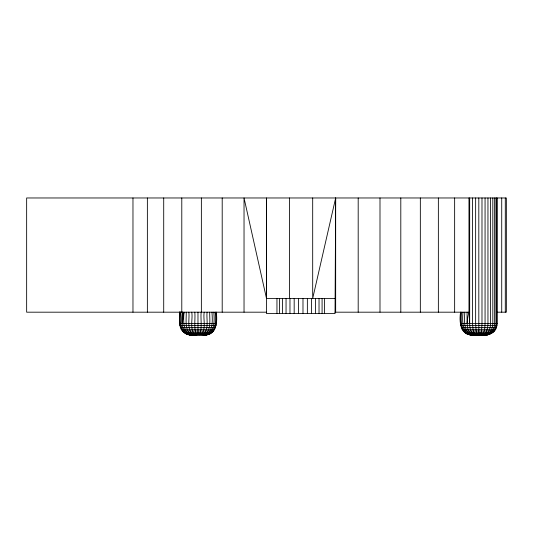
<?xml version="1.0" encoding="UTF-8"?>
<svg xmlns="http://www.w3.org/2000/svg" width="533" height="533" viewBox="0 0 533 533"><rect width="100%" height="100%" fill="white"/><g stroke="black" fill="none" stroke-linecap="round" stroke-linejoin="round"><path stroke-width="0.8" d="M266.587 298.48L266.587 197.97L266.507 313.557L335.037 313.557L335.663 197.97L312.691 298.48L312.691 197.97M182.572 312.185C181.333 320.02 180.687 334.497 192.04 335.03M179.701 311.958C180.121 318.641 177.702 327.409 183.778 332.359C189.681 337.176 197.976 334.184 204.825 335.03C216.931 334.871 217.531 321.166 216.251 312.185M460.539 312.185C459.259 321.166 459.859 334.871 471.965 335.03C481.272 335.923 496.809 336.883 497.089 323.611L497.089 197.97M474.41 335.03C464.33 333.132 467.261 318.707 468.98 312.185L468.98 197.97M199.162 335.03L199.509 334.857C202.467 327.788 200.421 319.567 201.148 312.185M480.006 335.03L480.999 333.498L481.526 330.953L481.985 323.611L481.985 197.97M200.321 335.03C206.984 330.207 202.813 318.827 204.226 312.185M481.159 335.03C485.117 333.138 484.69 327.369 485.063 323.611L485.063 197.97M201.401 335.03C209.982 331.799 206.098 318.727 207.11 312.185M482.238 335.03C487.075 333.991 487.768 327.715 487.955 323.611L487.955 197.97M202.38 335.03C212.187 333.018 209.409 319.007 209.722 312.185M483.218 335.03C488.561 334.531 490.56 328.201 490.56 323.611L490.56 197.97M203.226 335.03C213.8 333.885 212.401 319.48 211.974 312.185M484.064 335.03C489.72 334.837 492.912 328.701 492.812 323.611L492.812 197.97M203.912 335.03C215.272 334.511 214.479 320 213.8 312.185M484.75 335.03C490.613 335.004 494.777 329.127 494.644 323.611L494.644 197.97M204.412 335.03C216.098 334.817 216.258 320.506 215.145 312.185M485.257 335.03C491.253 335.09 496.116 329.454 495.99 323.611L495.99 197.97M204.725 335.03C216.764 334.831 217.171 321.046 215.972 312.185M485.563 335.03C491.646 335.124 496.923 329.647 496.809 323.611L496.809 197.97M335.037 298.48L266.507 298.48L244.034 197.97L244.034 312.185M266.507 312.185L26.65 312.185L26.65 197.97L506.35 197.97L506.35 312.185L496.883 312.185M335.037 312.185L468.98 312.185C470.979 318.388 466.715 332.059 475.389 335.03M179.701 323.611L216.251 323.611M460.539 323.611L497.089 323.611M179.874 325.59L216.078 325.59M460.712 325.59L496.916 325.59M180.387 327.515L215.559 327.515M461.232 327.515L496.403 327.515M181.233 329.321L214.719 329.321M462.071 329.321L495.557 329.321M182.373 330.953L213.58 330.953M463.21 330.953L494.417 330.953M183.778 332.359L212.167 332.359M464.623 332.359L493.012 332.359M185.411 333.498L210.535 333.498M466.248 333.498L491.379 333.498M187.216 334.344L208.736 334.344M468.054 334.344L489.574 334.344M189.135 334.857L206.811 334.857M469.979 334.857L487.648 334.857M472.065 335.03C460.026 334.831 459.619 321.046 460.818 312.185M191.227 335.03C179.068 334.817 178.815 320.853 179.974 311.958M472.378 335.03C460.692 334.817 460.525 320.506 461.645 312.185M191.534 335.03C179.741 334.804 179.721 320.306 180.8 311.958M472.878 335.03C461.518 334.511 462.311 320 462.99 312.185M473.564 335.03C462.99 333.885 464.39 319.48 464.816 312.185M192.726 335.03C182.146 333.885 183.552 319.48 183.978 312.185L182.146 323.611L182.146 311.958M193.572 335.03C183.765 333.018 186.537 319.007 186.23 312.185M194.545 335.03C185.97 331.799 189.855 318.727 188.835 312.185M476.469 335.03C472.511 333.138 472.938 327.369 472.564 323.611L472.564 197.97M195.631 335.03C188.968 330.207 193.139 318.827 191.727 312.185M477.621 335.03L476.948 334.344L476.102 330.953L475.643 323.611L475.643 197.97M196.784 335.03L196.437 334.857C193.486 327.788 195.531 319.567 194.798 312.185M505.291 197.97L505.291 312.185M501.72 197.97L501.72 312.185M478.814 197.97L478.814 335.03M469.68 197.97L469.68 323.611M467.068 312.185L467.068 323.611M454.642 197.97L454.642 312.185M438.359 197.97L438.359 312.185M420.337 197.97L420.337 312.185M400.803 197.97L400.803 312.185M379.996 197.97L379.996 312.185M358.189 197.97L358.189 312.185M335.663 197.97L335.663 312.185M324.584 298.48L324.584 313.557M322.085 298.48L322.085 313.557M319.027 298.48L319.027 313.557M315.489 298.48L315.489 313.557M311.572 298.48L311.572 313.557M307.361 298.48L307.361 313.557M302.984 298.48L302.984 313.557M298.553 298.48L298.553 313.557M294.176 298.48L294.176 313.557M289.972 298.48L289.972 313.557M289.566 197.97L289.566 298.48M286.048 298.48L286.048 313.557M282.51 298.48L282.51 313.557M279.452 298.48L279.452 313.557M276.953 298.48L276.953 313.557M222.201 197.97L222.201 312.185M201.367 197.97L201.367 312.185M197.976 312.185L197.976 335.03M181.786 197.97L181.786 312.185M163.711 197.97L163.711 312.185M147.368 197.97L147.368 312.185M132.97 197.97L132.97 312.185"/></g></svg>
